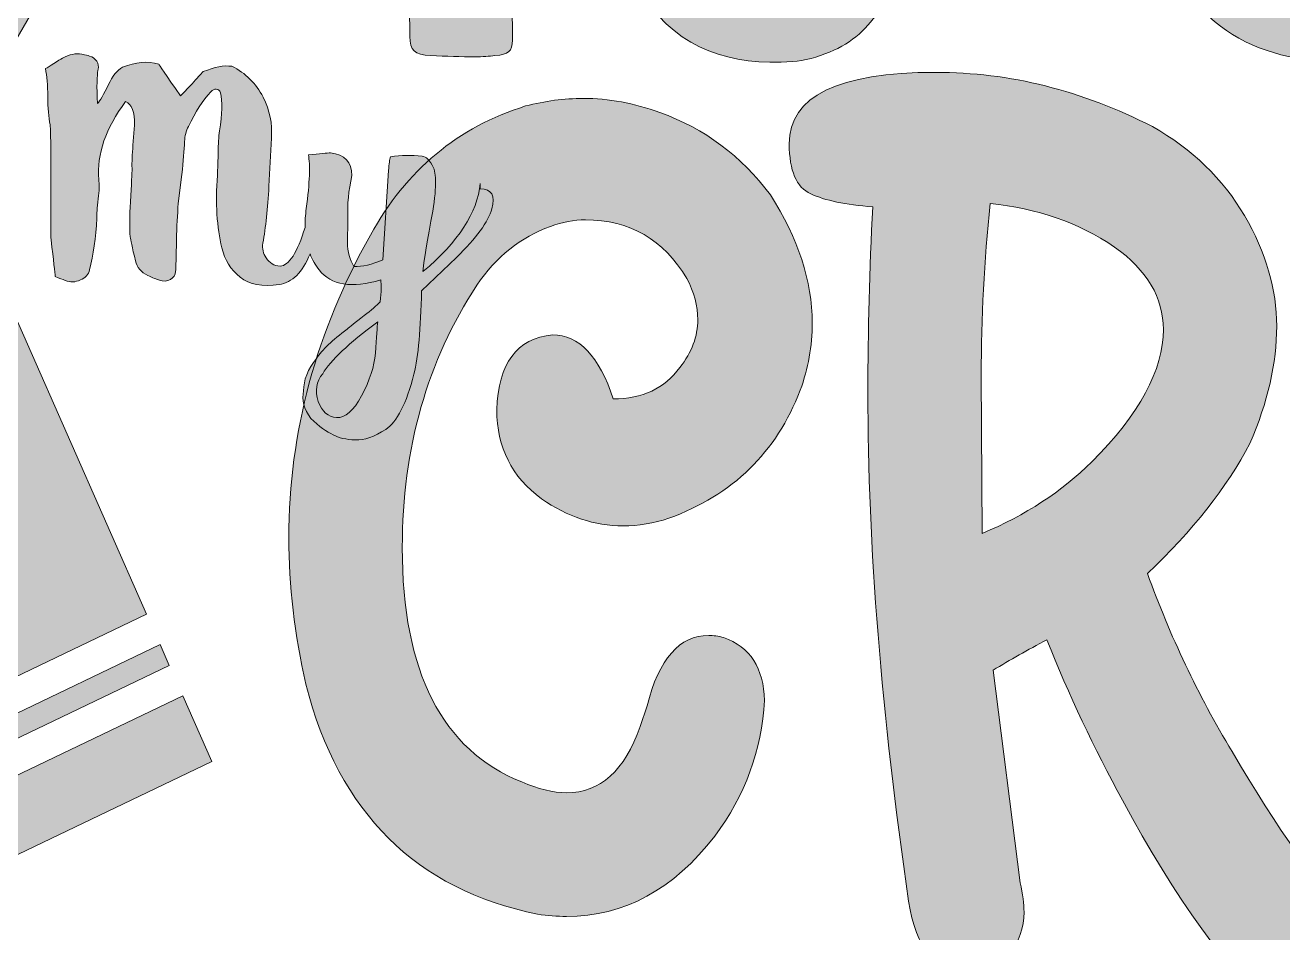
# Model space of a CAD drawing. Header units: inches. Extents: x 19 to 580, y -590 to -104.
# Drawn here: x 151.6 to 369.2, y -458.8 to -301.7 of the extents above; entities that cross this region are included whole.
import ezdxf

# ---------------------------------------------------------------- set-up
doc = ezdxf.new("R2010")
doc.units = ezdxf.units.IN
doc.header["$MEASUREMENT"] = 0
doc.layers.add('Layer 1', color=7, linetype='Continuous')

# ---------------------------------------------------------------- blocks, each defined once
blk = doc.blocks.new('block 2')
at = {"layer": 'Layer 1', "true_color": 0x00a550}
h = blk.add_hatch(color=114, dxfattribs=at)
h.dxf.hatch_style = 2
h.paths.add_polyline_path([(48.73, -275.97), (104.48, -249.25), (97.31, -233), (88.28, -237.33), (52.72, -192.57), (41.14, -198.12), (50.59, -255.39), (41.56, -259.72)])
h = blk.add_hatch(color=114, dxfattribs=at)
h.dxf.hatch_style = 2
h.paths.add_polyline_path([(52.65, -284.85), (108.4, -258.13), (106.81, -254.54), (51.06, -281.26)])
h = blk.add_hatch(color=114, dxfattribs=at)
h.dxf.hatch_style = 2
h.paths.add_polyline_path([(116.83, -430.35), (172.58, -403.63), (110.73, -263.42), (54.98, -290.15)])
h = blk.add_hatch(color=114, dxfattribs=at)
h.dxf.hatch_style = 2
h.paths.add_polyline_path([(120.74, -439.23), (176.49, -412.51), (174.91, -408.92), (119.16, -435.64)])
h = blk.add_hatch(color=114, dxfattribs=at)
h.dxf.hatch_style = 2
h.paths.add_polyline_path([(128.08, -455.86), (183.83, -429.14), (178.83, -417.8), (123.08, -444.52)])
at = {"layer": 'Layer 1', "lineweight": 0}
for points in [[(48.73, -275.97), (104.48, -249.25), (97.31, -233), (88.28, -237.33), (52.72, -192.57), (41.14, -198.12), (50.59, -255.39), (41.56, -259.72), (48.73, -275.97)], [(52.65, -284.85), (108.4, -258.13), (106.81, -254.54), (51.06, -281.26), (52.65, -284.85)], [(116.83, -430.35), (172.58, -403.63), (110.73, -263.42), (54.98, -290.15), (116.83, -430.35)], [(120.74, -439.23), (176.49, -412.51), (174.91, -408.92), (119.16, -435.64), (120.74, -439.23)], [(128.08, -455.86), (183.83, -429.14), (178.83, -417.8), (123.08, -444.52), (128.08, -455.86)]]:
    blk.add_lwpolyline(points, dxfattribs=at)
blk = doc.blocks.new('block 3')
at = {"layer": 'Layer 1', "true_color": 0xf05a28}
h = blk.add_hatch(color=20, dxfattribs=at)
h.dxf.hatch_style = 2
h.paths.add_polyline_path([(120.17, -236.48), (173.09, -264.32), (182.23, -248.54), (173.66, -244.03), (189.96, -187.99), (178.96, -182.2), (137.88, -225.21), (129.31, -220.7)])
h = blk.add_hatch(color=20, dxfattribs=at)
h.dxf.hatch_style = 2
h.paths.add_polyline_path([(115.17, -245.1), (168.1, -272.94), (170.12, -269.45), (117.19, -241.62)])
h = blk.add_hatch(color=20, dxfattribs=at)
h.dxf.hatch_style = 2
h.paths.add_polyline_path([(33.35, -386.35), (86.27, -414.18), (165.12, -278.07), (112.2, -250.24)])
h = blk.add_hatch(color=20, dxfattribs=at)
h.dxf.hatch_style = 2
h.paths.add_polyline_path([(28.35, -394.97), (81.28, -422.8), (83.3, -419.32), (30.37, -391.48)])
h = blk.add_hatch(color=20, dxfattribs=at)
h.dxf.hatch_style = 2
h.paths.add_polyline_path([(19, -411.11), (71.93, -438.95), (78.3, -427.94), (25.38, -400.1)])
at = {"layer": 'Layer 1', "lineweight": 0}
for points in [[(120.17, -236.48), (173.09, -264.32), (182.23, -248.54), (173.66, -244.03), (189.96, -187.99), (178.96, -182.2), (137.88, -225.21), (129.31, -220.7), (120.17, -236.48)], [(115.17, -245.1), (168.1, -272.94), (170.12, -269.45), (117.19, -241.62), (115.17, -245.1)], [(33.35, -386.35), (86.27, -414.18), (165.12, -278.07), (112.2, -250.24), (33.35, -386.35)], [(28.35, -394.97), (81.28, -422.8), (83.3, -419.32), (30.37, -391.48), (28.35, -394.97)], [(19, -411.11), (71.93, -438.95), (78.3, -427.94), (25.38, -400.1), (19, -411.11)]]:
    blk.add_lwpolyline(points, dxfattribs=at)
blk = doc.blocks.new('block 6')
at = {"layer": 'Layer 1', "true_color": 0x00a550}
h = blk.add_hatch(color=114, dxfattribs=at)
h.dxf.hatch_style = 2
edge = h.paths.add_edge_path()
edge.add_spline(control_points=[(379.01, -283.57), (377.47, -283.57), (375.92, -283.34), (374.5, -283.23), (373.19, -283.12), (372.36, -282.33), (372.24, -281.08), (371.88, -278.03), (371.52, -275.09), (371.29, -272.03), (371.17, -270.11), (371.76, -269.54), (373.78, -269.54), (378.3, -269.66), (382.82, -269.88), (387.21, -270), (391.02, -270.11), (394.7, -270.11), (398.39, -270.22), (399.34, -270.22), (400.29, -270.22), (401.12, -270.45), (403.62, -270.9), (404.09, -271.35), (404.09, -273.73), (404.33, -278.48), (403.97, -283.23), (402.55, -287.98), (401.6, -291.26), (400.76, -294.66), (398.86, -297.71), (396.6, -301.56), (393.28, -304.27), (389, -305.63), (383.29, -307.55), (377.47, -308.46), (371.52, -307.44), (364.27, -306.08), (358.21, -303.03), (353.69, -297.26), (349.3, -291.49), (346.44, -285.04), (344.78, -278.25), (342.88, -271.02), (341.93, -263.66), (343, -256.2), (343.71, -250.65), (344.9, -245.23), (347.39, -240.14), (349.18, -236.29), (351.2, -232.56), (353.69, -229.05), (357.02, -224.41), (361.42, -221.36), (367.12, -219.89), (371.76, -218.64), (376.52, -217.51), (381.51, -218.76), (388.17, -220.45), (393.63, -223.85), (396.96, -229.84), (399.34, -234.14), (400.65, -238.78), (401.48, -243.42), (402.19, -247.6), (402.79, -251.79), (403.5, -255.97), (403.74, -258.12), (403.5, -258.46), (401.24, -258.91), (398.51, -259.36), (395.77, -260.04), (393.04, -260.61), (392.09, -260.83), (391.14, -260.95), (390.07, -261.06), (388.17, -261.17), (387.69, -260.72), (387.45, -258.91), (387.09, -255.52), (386.74, -252.12), (386.26, -248.73), (385.67, -244.55), (384.36, -240.59), (382.22, -236.85), (380.91, -234.59), (379.25, -232.67), (376.52, -231.76), (374.5, -230.97), (372.47, -231.31), (370.69, -232.33), (369.38, -233.01), (368.2, -234.03), (367.12, -235.04), (365.7, -236.52), (364.39, -238.1), (362.96, -239.68), (361.3, -241.72), (360.11, -243.87), (359.28, -246.36), (356.78, -253.71), (355.71, -261.17), (356.67, -268.87), (357.38, -275.2), (359.76, -280.97), (363.92, -285.95), (366.89, -289.34), (370.81, -291.6), (375.45, -292.62), (380.2, -293.64), (383.53, -292.17), (386.38, -288.32), (387.33, -287.08), (387.45, -285.72), (387.09, -283.57), (384.36, -283.57), (381.63, -283.68), (379.01, -283.57)], knot_values=[0, 0, 0, 0, 1, 1, 1, 2, 2, 2, 3, 3, 3, 4, 4, 4, 5, 5, 5, 6, 6, 6, 7, 7, 7, 8, 8, 8, 9, 9, 9, 10, 10, 10, 11, 11, 11, 12, 12, 12, 13, 13, 13, 14, 14, 14, 15, 15, 15, 16, 16, 16, 17, 17, 17, 18, 18, 18, 19, 19, 19, 20, 20, 20, 21, 21, 21, 22, 22, 22, 23, 23, 23, 24, 24, 24, 25, 25, 25, 26, 26, 26, 27, 27, 27, 28, 28, 28, 29, 29, 29, 30, 30, 30, 31, 31, 31, 32, 32, 32, 33, 33, 33, 34, 34, 34, 35, 35, 35, 36, 36, 36, 37, 37, 37, 38, 38, 38, 39, 39, 39, 39], degree=3, periodic=1)
h = blk.add_hatch(color=114, dxfattribs=at)
h.dxf.hatch_style = 2
edge = h.paths.add_edge_path()
edge.add_spline(control_points=[(234.9, -257.94), (235.02, -265.93), (234.9, -274.12), (235.02, -282.11), (235.14, -288.54), (235.5, -294.87), (235.86, -301.4), (235.86, -301.4), (235.86, -304.31), (235.86, -304.31), (235.86, -306.28), (235.26, -306.8), (232.85, -307), (231.88, -307.11), (230.68, -307.21), (229.47, -307.21), (226.94, -307.21), (224.41, -307.11), (221.75, -307), (218.86, -306.8), (218.14, -306.17), (218.14, -303.68), (217.9, -294.66), (217.78, -285.53), (217.53, -276.51), (217.53, -276.51), (216.81, -258.56), (216.81, -258.56), (216.69, -256.38), (216.45, -254.1), (216.21, -251.92), (215.97, -248.6), (215.61, -245.29), (215.24, -241.76), (214.52, -241.76), (213.68, -241.65), (212.95, -241.76), (209.09, -241.86), (205.36, -242.07), (201.62, -242.28), (201.26, -242.28), (200.9, -242.38), (200.41, -242.38), (197.88, -242.38), (197.28, -241.97), (197.04, -239.79), (196.8, -236.36), (196.43, -232.84), (196.31, -229.31), (196.19, -227.03), (196.92, -226.3), (199.69, -226.2), (204.03, -225.89), (208.61, -225.68), (212.95, -225.68), (222.12, -225.47), (231.4, -225.47), (240.56, -225.47), (243.22, -225.47), (245.75, -225.58), (248.52, -225.68), (250.69, -225.78), (250.93, -226.2), (251.05, -228.07), (251.17, -229.93), (251.17, -231.9), (251.17, -233.67), (251.05, -235.74), (251.05, -237.82), (250.81, -239.79), (250.69, -241.55), (250.45, -241.65), (248.52, -241.76), (244.66, -241.86), (240.69, -241.86), (236.95, -241.97), (236.95, -241.97), (234.29, -241.97), (234.29, -241.97), (234.42, -247.57), (234.78, -252.75), (234.9, -257.94)], knot_values=[0, 0, 0, 0, 1, 1, 1, 2, 2, 2, 3, 3, 3, 4, 4, 4, 5, 5, 5, 6, 6, 6, 7, 7, 7, 8, 8, 8, 9, 9, 9, 10, 10, 10, 11, 11, 11, 12, 12, 12, 13, 13, 13, 14, 14, 14, 15, 15, 15, 16, 16, 16, 17, 17, 17, 18, 18, 18, 19, 19, 19, 20, 20, 20, 21, 21, 21, 22, 22, 22, 23, 23, 23, 24, 24, 24, 25, 25, 25, 26, 26, 26, 27, 27, 27, 27], degree=3, periodic=1)
h = blk.add_hatch(color=114, dxfattribs=at)
h.dxf.hatch_style = 2
edge = h.paths.add_edge_path()
edge.add_spline(control_points=[(307.12, -281.28), (306.76, -284.29), (305.68, -287.4), (304.35, -290.41), (303.02, -293.21), (301.34, -296.11), (299.53, -298.91), (297.48, -302.13), (294.71, -304.83), (290.73, -306.38), (288.68, -307.21), (286.39, -307.94), (284.34, -308.04), (273.6, -308.77), (264.92, -305.97), (258.77, -297.15), (255.52, -292.59), (254.43, -287.71), (253.59, -282.52), (252.14, -273.71), (252.02, -264.79), (252.87, -255.87), (253.23, -251.92), (253.83, -248.19), (254.79, -244.35), (256.72, -236.99), (261.31, -231.18), (268.78, -227.34), (273.6, -224.95), (278.79, -224.23), (284.09, -225.06), (295.19, -226.72), (301.82, -232.84), (305.2, -241.65), (306.28, -244.46), (306.76, -247.36), (307.25, -250.26), (308.21, -255.04), (307.97, -260.01), (307.97, -264.89), (307.97, -264.89), (307.97, -267.07), (307.97, -267.07), (307.97, -267.07), (308.09, -267.07), (308.09, -267.07), (307.85, -271.74), (307.85, -276.51), (307.12, -281.28)], knot_values=[0, 0, 0, 0, 1, 1, 1, 2, 2, 2, 3, 3, 3, 4, 4, 4, 5, 5, 5, 6, 6, 6, 7, 7, 7, 8, 8, 8, 9, 9, 9, 10, 10, 10, 11, 11, 11, 12, 12, 12, 13, 13, 13, 14, 14, 14, 15, 15, 15, 16, 16, 16, 16], degree=3, periodic=1)
edge = h.paths.add_edge_path()
edge.add_spline(control_points=[(294.58, -252.03), (293.86, -248.81), (292.53, -245.6), (290.61, -242.69), (289.76, -241.24), (288.56, -240.1), (286.75, -239.37), (284.09, -238.33), (281.2, -237.82), (278.07, -237.92), (274.93, -238.13), (272.4, -239.17), (270.71, -241.55), (269.99, -242.69), (269.26, -244.04), (268.66, -245.29), (266.73, -249.54), (266.13, -254), (266.01, -258.46), (265.89, -263.23), (266.13, -268), (266.37, -272.77), (266.73, -278.06), (268.42, -283.04), (270.71, -288.02), (272.16, -291.34), (274.81, -292.9), (278.79, -293.1), (279.75, -293.21), (280.72, -293.31), (281.8, -293.31), (283.85, -293.31), (285.66, -292.79), (287.23, -291.76), (290, -289.79), (292.29, -287.5), (293.26, -284.39), (294.1, -281.8), (294.83, -279), (295.31, -276.2), (295.79, -272.88), (295.79, -269.56), (296.03, -266.13), (296.03, -261.36), (295.67, -256.8), (294.58, -252.03)], knot_values=[0, 0, 0, 0, 1, 1, 1, 2, 2, 2, 3, 3, 3, 4, 4, 4, 5, 5, 5, 6, 6, 6, 7, 7, 7, 8, 8, 8, 9, 9, 9, 10, 10, 10, 11, 11, 11, 12, 12, 12, 13, 13, 13, 14, 14, 14, 15, 15, 15, 15], degree=3, periodic=1)
at = {"layer": 'Layer 1', "lineweight": 0}
for points, knots in [([(379.01, -283.57), (377.47, -283.57), (375.92, -283.34), (374.5, -283.23), (373.19, -283.12), (372.36, -282.33), (372.24, -281.08), (371.88, -278.03), (371.52, -275.09), (371.29, -272.03), (371.17, -270.11), (371.76, -269.54), (373.78, -269.54), (378.3, -269.66), (382.82, -269.88), (387.21, -270), (391.02, -270.11), (394.7, -270.11), (398.39, -270.22), (399.34, -270.22), (400.29, -270.22), (401.12, -270.45), (403.62, -270.9), (404.09, -271.35), (404.09, -273.73), (404.33, -278.48), (403.97, -283.23), (402.55, -287.98), (401.6, -291.26), (400.76, -294.66), (398.86, -297.71), (396.6, -301.56), (393.28, -304.27), (389, -305.63), (383.29, -307.55), (377.47, -308.46), (371.52, -307.44), (364.27, -306.08), (358.21, -303.03), (353.69, -297.26), (349.3, -291.49), (346.44, -285.04), (344.78, -278.25), (342.88, -271.02), (341.93, -263.66), (343, -256.2), (343.71, -250.65), (344.9, -245.23), (347.39, -240.14), (349.18, -236.29), (351.2, -232.56), (353.69, -229.05), (357.02, -224.41), (361.42, -221.36), (367.12, -219.89), (371.76, -218.64), (376.52, -217.51), (381.51, -218.76), (388.17, -220.45), (393.63, -223.85), (396.96, -229.84), (399.34, -234.14), (400.65, -238.78), (401.48, -243.42), (402.19, -247.6), (402.79, -251.79), (403.5, -255.97), (403.74, -258.12), (403.5, -258.46), (401.24, -258.91), (398.51, -259.36), (395.77, -260.04), (393.04, -260.61), (392.09, -260.83), (391.14, -260.95), (390.07, -261.06), (388.17, -261.17), (387.69, -260.72), (387.45, -258.91), (387.09, -255.52), (386.74, -252.12), (386.26, -248.73), (385.67, -244.55), (384.36, -240.59), (382.22, -236.85), (380.91, -234.59), (379.25, -232.67), (376.52, -231.76), (374.5, -230.97), (372.47, -231.31), (370.69, -232.33), (369.38, -233.01), (368.2, -234.03), (367.12, -235.04), (365.7, -236.52), (364.39, -238.1), (362.96, -239.68), (361.3, -241.72), (360.11, -243.87), (359.28, -246.36), (356.78, -253.71), (355.71, -261.17), (356.67, -268.87), (357.38, -275.2), (359.76, -280.97), (363.92, -285.95), (366.89, -289.34), (370.81, -291.6), (375.45, -292.62), (380.2, -293.64), (383.53, -292.17), (386.38, -288.32), (387.33, -287.08), (387.45, -285.72), (387.09, -283.57), (384.36, -283.57), (381.63, -283.68), (379.01, -283.57)], [0, 0, 0, 0, 1, 1, 1, 2, 2, 2, 3, 3, 3, 4, 4, 4, 5, 5, 5, 6, 6, 6, 7, 7, 7, 8, 8, 8, 9, 9, 9, 10, 10, 10, 11, 11, 11, 12, 12, 12, 13, 13, 13, 14, 14, 14, 15, 15, 15, 16, 16, 16, 17, 17, 17, 18, 18, 18, 19, 19, 19, 20, 20, 20, 21, 21, 21, 22, 22, 22, 23, 23, 23, 24, 24, 24, 25, 25, 25, 26, 26, 26, 27, 27, 27, 28, 28, 28, 29, 29, 29, 30, 30, 30, 31, 31, 31, 32, 32, 32, 33, 33, 33, 34, 34, 34, 35, 35, 35, 36, 36, 36, 37, 37, 37, 38, 38, 38, 39, 39, 39, 39]), ([(234.9, -257.94), (235.02, -265.93), (234.9, -274.12), (235.02, -282.11), (235.14, -288.54), (235.5, -294.87), (235.86, -301.4), (235.86, -301.4), (235.86, -304.31), (235.86, -304.31), (235.86, -306.28), (235.26, -306.8), (232.85, -307), (231.88, -307.11), (230.68, -307.21), (229.47, -307.21), (226.94, -307.21), (224.41, -307.11), (221.75, -307), (218.86, -306.8), (218.14, -306.17), (218.14, -303.68), (217.9, -294.66), (217.78, -285.53), (217.53, -276.51), (217.53, -276.51), (216.81, -258.56), (216.81, -258.56), (216.69, -256.38), (216.45, -254.1), (216.21, -251.92), (215.97, -248.6), (215.61, -245.29), (215.24, -241.76), (214.52, -241.76), (213.68, -241.65), (212.95, -241.76), (209.09, -241.86), (205.36, -242.07), (201.62, -242.28), (201.26, -242.28), (200.9, -242.38), (200.41, -242.38), (197.88, -242.38), (197.28, -241.97), (197.04, -239.79), (196.8, -236.36), (196.43, -232.84), (196.31, -229.31), (196.19, -227.03), (196.92, -226.3), (199.69, -226.2), (204.03, -225.89), (208.61, -225.68), (212.95, -225.68), (222.12, -225.47), (231.4, -225.47), (240.56, -225.47), (243.22, -225.47), (245.75, -225.58), (248.52, -225.68), (250.69, -225.78), (250.93, -226.2), (251.05, -228.07), (251.17, -229.93), (251.17, -231.9), (251.17, -233.67), (251.05, -235.74), (251.05, -237.82), (250.81, -239.79), (250.69, -241.55), (250.45, -241.65), (248.52, -241.76), (244.66, -241.86), (240.69, -241.86), (236.95, -241.97), (236.95, -241.97), (234.29, -241.97), (234.29, -241.97), (234.42, -247.57), (234.78, -252.75), (234.9, -257.94)], [0, 0, 0, 0, 1, 1, 1, 2, 2, 2, 3, 3, 3, 4, 4, 4, 5, 5, 5, 6, 6, 6, 7, 7, 7, 8, 8, 8, 9, 9, 9, 10, 10, 10, 11, 11, 11, 12, 12, 12, 13, 13, 13, 14, 14, 14, 15, 15, 15, 16, 16, 16, 17, 17, 17, 18, 18, 18, 19, 19, 19, 20, 20, 20, 21, 21, 21, 22, 22, 22, 23, 23, 23, 24, 24, 24, 25, 25, 25, 26, 26, 26, 27, 27, 27, 27]), ([(307.12, -281.28), (306.76, -284.29), (305.68, -287.4), (304.35, -290.41), (303.02, -293.21), (301.34, -296.11), (299.53, -298.91), (297.48, -302.13), (294.71, -304.83), (290.73, -306.38), (288.68, -307.21), (286.39, -307.94), (284.34, -308.04), (273.6, -308.77), (264.92, -305.97), (258.77, -297.15), (255.52, -292.59), (254.43, -287.71), (253.59, -282.52), (252.14, -273.71), (252.02, -264.79), (252.87, -255.87), (253.23, -251.92), (253.83, -248.19), (254.79, -244.35), (256.72, -236.99), (261.31, -231.18), (268.78, -227.34), (273.6, -224.95), (278.79, -224.23), (284.09, -225.06), (295.19, -226.72), (301.82, -232.84), (305.2, -241.65), (306.28, -244.46), (306.76, -247.36), (307.25, -250.26), (308.21, -255.04), (307.97, -260.01), (307.97, -264.89), (307.97, -264.89), (307.97, -267.07), (307.97, -267.07), (307.97, -267.07), (308.09, -267.07), (308.09, -267.07), (307.85, -271.74), (307.85, -276.51), (307.12, -281.28)], [0, 0, 0, 0, 1, 1, 1, 2, 2, 2, 3, 3, 3, 4, 4, 4, 5, 5, 5, 6, 6, 6, 7, 7, 7, 8, 8, 8, 9, 9, 9, 10, 10, 10, 11, 11, 11, 12, 12, 12, 13, 13, 13, 14, 14, 14, 15, 15, 15, 16, 16, 16, 16])]:
    blk.add_open_spline(points, degree=3, knots=knots, dxfattribs=at)
blk = doc.blocks.new('block 7')
at = {"layer": 'Layer 1', "true_color": 0xf05a28}
h = blk.add_hatch(color=20, dxfattribs=at)
h.dxf.hatch_style = 2
edge = h.paths.add_edge_path()
edge.add_spline(control_points=[(398.08, -486.73), (378.45, -486.73), (359.57, -469.78), (341.44, -435.86), (336.51, -426.85), (332.15, -417.59), (328.36, -408.08), (325.03, -409.83), (321.93, -411.59), (319.06, -413.34), (319.06, -413.34), (323.71, -450.13), (323.71, -450.13), (324.17, -452.13), (324.4, -453.82), (324.4, -455.2), (324.4, -457.95), (323.51, -460.39), (321.73, -462.52), (319.95, -464.65), (317.63, -465.71), (314.76, -465.71), (309.14, -465.71), (305.69, -461.58), (304.43, -453.32), (299.72, -421.16), (297.37, -391.81), (297.37, -365.28), (297.37, -354.65), (297.66, -343.95), (298.23, -333.18), (293.53, -332.81), (289.94, -332.06), (287.48, -330.93), (285.01, -329.8), (283.77, -326.93), (283.77, -322.29), (283.77, -314.03), (292.21, -309.9), (309.08, -309.9), (321.93, -309.9), (334.44, -313.03), (346.61, -319.29), (353.49, -323.17), (358.8, -328.3), (362.53, -334.68), (366.26, -341.07), (368.12, -347.45), (368.12, -353.83), (368.12, -360.21), (366.57, -366.97), (363.48, -374.1), (359.46, -381.74), (353.55, -389.25), (345.75, -396.63), (349.64, -407.39), (354.52, -417.65), (360.38, -427.42), (376.1, -454.2), (388.89, -467.59), (398.76, -467.59), (406.45, -467.59), (412.76, -464.58), (417.7, -458.58), (420.91, -455.08), (424.07, -453.32), (427.17, -453.32), (429.81, -453.45), (431.99, -454.51), (433.71, -456.51), (435.43, -458.52), (436.35, -460.83), (436.46, -463.46), (436.46, -467.21), (434.86, -470.53), (431.64, -473.41), (422.46, -482.29), (411.27, -486.73), (398.08, -486.73)], knot_values=[0, 0, 0, 0, 1, 1, 1, 2, 2, 2, 3, 3, 3, 4, 4, 4, 5, 5, 5, 6, 6, 6, 7, 7, 7, 8, 8, 8, 9, 9, 9, 10, 10, 10, 11, 11, 11, 12, 12, 12, 13, 13, 13, 14, 14, 14, 15, 15, 15, 16, 16, 16, 17, 17, 17, 18, 18, 18, 19, 19, 19, 20, 20, 20, 21, 21, 21, 22, 22, 22, 23, 23, 23, 24, 24, 24, 25, 25, 25, 26, 26, 26, 26], degree=3, periodic=1)
edge = h.paths.add_edge_path()
edge.add_spline(control_points=[(317.17, -389.68), (324.63, -386.56), (330.94, -382.43), (336.11, -377.29), (344.37, -369.04), (348.5, -361.4), (348.5, -354.39), (348.5, -348.89), (345.69, -344.13), (340.06, -340.13), (333.75, -335.87), (326.58, -333.37), (318.55, -332.62), (317.51, -342.51), (317, -352.39), (317, -362.28), (317, -362.28), (317.17, -389.68), (317.17, -389.68)], knot_values=[0, 0, 0, 0, 1, 1, 1, 2, 2, 2, 3, 3, 3, 4, 4, 4, 5, 5, 5, 6, 6, 6, 6], degree=3, periodic=1)
edge = h.paths.add_edge_path()
edge.add_spline(control_points=[(448.69, -444.87), (444.21, -444.87), (440.82, -441.18), (438.53, -433.8), (438.53, -433.8), (429.4, -435.86), (429.4, -435.86), (413.68, -439.87), (403.76, -441.87), (399.62, -441.87), (396.07, -441.87), (392.51, -441.31), (388.95, -440.18), (379.2, -436.8), (374.32, -429.61), (374.32, -418.59), (374.43, -410.59), (376.73, -403.26), (381.21, -396.63), (388.78, -385.37), (400.31, -379.74), (415.81, -379.74), (424.76, -379.74), (433.02, -381.3), (440.59, -384.43), (440.59, -384.43), (440.59, -383.11), (440.59, -383.11), (440.59, -369.1), (438.87, -358.96), (435.43, -352.7), (432.56, -347.45), (427.74, -344.82), (420.97, -344.82), (411.68, -344.82), (403.12, -347.82), (395.32, -353.83), (392.22, -356.08), (389.53, -357.21), (387.23, -357.21), (384.82, -357.21), (382.64, -356.08), (380.69, -353.83), (379.08, -351.58), (378.28, -349.26), (378.28, -346.88), (378.28, -341.88), (381.72, -337.19), (388.61, -332.81), (398.59, -326.8), (409.15, -323.8), (420.28, -323.8), (446.56, -323.8), (459.81, -342.94), (460.05, -381.24), (460.05, -381.24), (460.39, -395.88), (460.39, -395.88), (459.93, -415.65), (459.41, -428.61), (458.84, -434.74), (457.81, -441.25), (454.42, -444.62), (448.69, -444.87)], knot_values=[0, 0, 0, 0, 1, 1, 1, 2, 2, 2, 3, 3, 3, 4, 4, 4, 5, 5, 5, 6, 6, 6, 7, 7, 7, 8, 8, 8, 9, 9, 9, 10, 10, 10, 11, 11, 11, 12, 12, 12, 13, 13, 13, 14, 14, 14, 15, 15, 15, 16, 16, 16, 17, 17, 17, 18, 18, 18, 19, 19, 19, 20, 20, 20, 21, 21, 21, 21], degree=3, periodic=1)
edge = h.paths.add_edge_path()
edge.add_spline(control_points=[(400.49, -419.72), (404.27, -419.72), (409.03, -419.16), (414.77, -418.03), (424.18, -416.15), (432.5, -413.28), (439.73, -409.39), (431.36, -403.51), (422.86, -400.57), (414.26, -400.57), (408.29, -400.57), (403.44, -401.98), (399.71, -404.8), (395.98, -407.61), (394.12, -410.96), (394.12, -414.84), (394.12, -418.09), (396.24, -419.72), (400.49, -419.72)], knot_values=[0, 0, 0, 0, 1, 1, 1, 2, 2, 2, 3, 3, 3, 4, 4, 4, 5, 5, 5, 6, 6, 6, 6], degree=3, periodic=1)
h = blk.add_hatch(color=20, dxfattribs=at)
h.dxf.hatch_style = 2
edge = h.paths.add_edge_path()
edge.add_spline(control_points=[(245.22, -455.95), (243.61, -455.95), (241.95, -455.83), (240.23, -455.57), (219.22, -451.32), (205.85, -438.05), (200.12, -415.78), (198.16, -407.14), (197.19, -398.7), (197.19, -390.44), (197.19, -372.17), (201.9, -354.71), (211.31, -338.06), (217.5, -326.8), (226.45, -319.35), (238.16, -315.72), (241.49, -314.85), (244.81, -314.41), (248.14, -314.41), (252.5, -314.41), (256.92, -315.23), (261.4, -316.85), (269.09, -319.6), (275.46, -324.36), (280.51, -331.12), (285.33, -338.63), (287.74, -346.01), (287.74, -353.27), (287.74, -357.27), (287.05, -361.15), (285.67, -364.91), (281.54, -375.67), (273.97, -383.05), (262.95, -387.06), (260.31, -387.93), (257.67, -388.37), (255.03, -388.37), (250.09, -388.37), (245.39, -386.81), (240.91, -383.68), (235.75, -379.92), (233.17, -374.79), (233.17, -368.28), (233.4, -360.28), (236.61, -355.96), (242.81, -355.33), (247.4, -355.33), (250.9, -359.02), (253.31, -366.41), (258.36, -366.41), (262.2, -364.59), (264.84, -360.96), (266.91, -358.34), (267.94, -355.58), (267.94, -352.7), (267.94, -350.33), (267.31, -347.95), (266.05, -345.57), (262.03, -338.81), (256.18, -335.43), (248.49, -335.43), (246.54, -335.43), (244.53, -335.81), (242.46, -336.56), (237.3, -338.44), (233.05, -341.82), (229.73, -346.7), (221.12, -359.84), (216.81, -374.98), (216.81, -392.12), (216.81, -413.65), (223.7, -427.17), (237.47, -432.67), (240.34, -433.92), (242.92, -434.55), (245.22, -434.55), (251.07, -434.55), (255.31, -430.73), (257.96, -423.1), (257.96, -423.1), (259.16, -419.53), (259.16, -419.53), (261.23, -411.4), (264.78, -407.33), (269.83, -407.33), (270.64, -407.33), (271.5, -407.46), (272.42, -407.71), (277, -409.33), (279.36, -412.96), (279.47, -418.59), (279.01, -427.23), (276.14, -435.05), (270.87, -442.06), (263.75, -451.32), (255.2, -455.95), (245.22, -455.95)], knot_values=[0, 0, 0, 0, 1, 1, 1, 2, 2, 2, 3, 3, 3, 4, 4, 4, 5, 5, 5, 6, 6, 6, 7, 7, 7, 8, 8, 8, 9, 9, 9, 10, 10, 10, 11, 11, 11, 12, 12, 12, 13, 13, 13, 14, 14, 14, 15, 15, 15, 16, 16, 16, 17, 17, 17, 18, 18, 18, 19, 19, 19, 20, 20, 20, 21, 21, 21, 22, 22, 22, 23, 23, 23, 24, 24, 24, 25, 25, 25, 26, 26, 26, 27, 27, 27, 28, 28, 28, 29, 29, 29, 30, 30, 30, 31, 31, 31, 32, 32, 32, 32], degree=3, periodic=1)
at = {"layer": 'Layer 1', "lineweight": 0}
for points, knots in [([(398.08, -486.73), (378.45, -486.73), (359.57, -469.78), (341.44, -435.86), (336.51, -426.85), (332.15, -417.59), (328.36, -408.08), (325.03, -409.83), (321.93, -411.59), (319.06, -413.34), (319.06, -413.34), (323.71, -450.13), (323.71, -450.13), (324.17, -452.13), (324.4, -453.82), (324.4, -455.2), (324.4, -457.95), (323.51, -460.39), (321.73, -462.52), (319.95, -464.65), (317.63, -465.71), (314.76, -465.71), (309.14, -465.71), (305.69, -461.58), (304.43, -453.32), (299.72, -421.16), (297.37, -391.81), (297.37, -365.28), (297.37, -354.65), (297.66, -343.95), (298.23, -333.18), (293.53, -332.81), (289.94, -332.06), (287.48, -330.93), (285.01, -329.8), (283.77, -326.93), (283.77, -322.29), (283.77, -314.03), (292.21, -309.9), (309.08, -309.9), (321.93, -309.9), (334.44, -313.03), (346.61, -319.29), (353.49, -323.17), (358.8, -328.3), (362.53, -334.68), (366.26, -341.07), (368.12, -347.45), (368.12, -353.83), (368.12, -360.21), (366.57, -366.97), (363.48, -374.1), (359.46, -381.74), (353.55, -389.25), (345.75, -396.63), (349.64, -407.39), (354.52, -417.65), (360.38, -427.42), (376.1, -454.2), (388.89, -467.59), (398.76, -467.59), (406.45, -467.59), (412.76, -464.58), (417.7, -458.58), (420.91, -455.08), (424.07, -453.32), (427.17, -453.32), (429.81, -453.45), (431.99, -454.51), (433.71, -456.51), (435.43, -458.52), (436.35, -460.83), (436.46, -463.46), (436.46, -467.21), (434.86, -470.53), (431.64, -473.41), (422.46, -482.29), (411.27, -486.73), (398.08, -486.73)], [0, 0, 0, 0, 1, 1, 1, 2, 2, 2, 3, 3, 3, 4, 4, 4, 5, 5, 5, 6, 6, 6, 7, 7, 7, 8, 8, 8, 9, 9, 9, 10, 10, 10, 11, 11, 11, 12, 12, 12, 13, 13, 13, 14, 14, 14, 15, 15, 15, 16, 16, 16, 17, 17, 17, 18, 18, 18, 19, 19, 19, 20, 20, 20, 21, 21, 21, 22, 22, 22, 23, 23, 23, 24, 24, 24, 25, 25, 25, 26, 26, 26, 26]), ([(245.22, -455.95), (243.61, -455.95), (241.95, -455.83), (240.23, -455.57), (219.22, -451.32), (205.85, -438.05), (200.12, -415.78), (198.16, -407.14), (197.19, -398.7), (197.19, -390.44), (197.19, -372.17), (201.9, -354.71), (211.31, -338.06), (217.5, -326.8), (226.45, -319.35), (238.16, -315.72), (241.49, -314.85), (244.81, -314.41), (248.14, -314.41), (252.5, -314.41), (256.92, -315.23), (261.4, -316.85), (269.09, -319.6), (275.46, -324.36), (280.51, -331.12), (285.33, -338.63), (287.74, -346.01), (287.74, -353.27), (287.74, -357.27), (287.05, -361.15), (285.67, -364.91), (281.54, -375.67), (273.97, -383.05), (262.95, -387.06), (260.31, -387.93), (257.67, -388.37), (255.03, -388.37), (250.09, -388.37), (245.39, -386.81), (240.91, -383.68), (235.75, -379.92), (233.17, -374.79), (233.17, -368.28), (233.4, -360.28), (236.61, -355.96), (242.81, -355.33), (247.4, -355.33), (250.9, -359.02), (253.31, -366.41), (258.36, -366.41), (262.2, -364.59), (264.84, -360.96), (266.91, -358.34), (267.94, -355.58), (267.94, -352.7), (267.94, -350.33), (267.31, -347.95), (266.05, -345.57), (262.03, -338.81), (256.18, -335.43), (248.49, -335.43), (246.54, -335.43), (244.53, -335.81), (242.46, -336.56), (237.3, -338.44), (233.05, -341.82), (229.73, -346.7), (221.12, -359.84), (216.81, -374.98), (216.81, -392.12), (216.81, -413.65), (223.7, -427.17), (237.47, -432.67), (240.34, -433.92), (242.92, -434.55), (245.22, -434.55), (251.07, -434.55), (255.31, -430.73), (257.96, -423.1), (257.96, -423.1), (259.16, -419.53), (259.16, -419.53), (261.23, -411.4), (264.78, -407.33), (269.83, -407.33), (270.64, -407.33), (271.5, -407.46), (272.42, -407.71), (277, -409.33), (279.36, -412.96), (279.47, -418.59), (279.01, -427.23), (276.14, -435.05), (270.87, -442.06), (263.75, -451.32), (255.2, -455.95), (245.22, -455.95)], [0, 0, 0, 0, 1, 1, 1, 2, 2, 2, 3, 3, 3, 4, 4, 4, 5, 5, 5, 6, 6, 6, 7, 7, 7, 8, 8, 8, 9, 9, 9, 10, 10, 10, 11, 11, 11, 12, 12, 12, 13, 13, 13, 14, 14, 14, 15, 15, 15, 16, 16, 16, 17, 17, 17, 18, 18, 18, 19, 19, 19, 20, 20, 20, 21, 21, 21, 22, 22, 22, 23, 23, 23, 24, 24, 24, 25, 25, 25, 26, 26, 26, 27, 27, 27, 28, 28, 28, 29, 29, 29, 30, 30, 30, 31, 31, 31, 32, 32, 32, 32]), ([(317.17, -389.68), (324.63, -386.56), (330.94, -382.43), (336.11, -377.29), (344.37, -369.04), (348.5, -361.4), (348.5, -354.39), (348.5, -348.89), (345.69, -344.13), (340.06, -340.13), (333.75, -335.87), (326.58, -333.37), (318.55, -332.62), (317.51, -342.51), (317, -352.39), (317, -362.28), (317, -362.28), (317.17, -389.68), (317.17, -389.68)], [0, 0, 0, 0, 1, 1, 1, 2, 2, 2, 3, 3, 3, 4, 4, 4, 5, 5, 5, 6, 6, 6, 6])]:
    blk.add_open_spline(points, degree=3, knots=knots, dxfattribs=at)

msp = doc.modelspace()

# ---------------------------------------------------------------- hatches: boundary and pattern name
at = {"layer": 'Layer 1', "true_color": 0x2e3092}
h = msp.add_hatch(color=177, dxfattribs=at)
h.dxf.hatch_style = 2
edge = h.paths.add_edge_path()
edge.add_spline(control_points=[(230.3, -330.06), (230.27, -330.06), (230.27, -329.76), (230.27, -329.13), (229.83, -334.16), (226.55, -339.23), (220.38, -344.38), (220.41, -343.42), (220.87, -340.5), (221.77, -335.65), (222.69, -330.79), (222.83, -327.7), (222.2, -326.41), (221.58, -325.13), (220.93, -324.45), (220.25, -324.38), (218.45, -324.22), (216.63, -324.26), (214.76, -324.5), (214.62, -324.94), (214.52, -325.74), (214.43, -326.88), (214.43, -326.88), (213.43, -342.34), (213.43, -342.34), (211.56, -343.16), (209.9, -343.54), (208.43, -343.47), (207.75, -342.37), (207.37, -340.99), (207.32, -339.28), (207.32, -338.79), (207.35, -338.06), (207.37, -337.1), (207.4, -336.12), (207.43, -335.4), (207.4, -334.93), (207.29, -332.8), (207.51, -330.39), (208.08, -327.75), (208.05, -325.41), (206.83, -324.1), (204.39, -323.84), (203.84, -323.84), (202.57, -323.96), (200.56, -324.19), (200.91, -325.85), (200.8, -328.94), (200.2, -333.46), (200.04, -334.61), (199.98, -335.7), (200, -336.73), (198.66, -341.09), (197.2, -343.34), (195.66, -343.44), (194.6, -343.35), (193.82, -342.88), (193.25, -342.02), (192.73, -341.25), (192.54, -340.4), (192.68, -339.47), (193.19, -336.73), (193.55, -333.46), (193.74, -329.62), (193.74, -329.62), (194.17, -321.29), (194.17, -321.29), (194.36, -318.79), (193.87, -316.43), (192.73, -314.2), (191.51, -311.79), (189.69, -310.02), (187.33, -308.85), (185.94, -308.66), (184.28, -308.96), (182.38, -309.78), (181.92, -310.2), (181.27, -310.91), (180.43, -311.86), (179.58, -312.82), (178.93, -313.5), (178.44, -313.95), (175.89, -310.34), (174.64, -308.52), (174.7, -308.47), (172.74, -307.91), (170.65, -308.1), (168.42, -309.03), (167.47, -309.57), (166.66, -310.56), (165.98, -311.98), (165.14, -313.74), (164.51, -314.84), (164.05, -315.3), (163.94, -312.29), (163.97, -310.39), (164.16, -309.57), (164.16, -309.57), (164.21, -309.36), (164.21, -309.36), (164.29, -308.87), (164.21, -308.4), (163.94, -307.96), (163.64, -307.51), (163.23, -307.23), (162.69, -307.07), (162.45, -307), (162.01, -306.88), (161.39, -306.77), (160.33, -306.56), (159.21, -306.79), (158.02, -307.44), (157.72, -307.61), (157.2, -307.94), (156.53, -308.38), (155.9, -308.78), (155.41, -309.08), (155.06, -309.25), (155.33, -310.51), (155.47, -312.12), (155.47, -314.11), (155.47, -316.05), (155.6, -317.69), (155.9, -318.98), (156.01, -321.41), (156.04, -324.61), (156.01, -328.59), (155.98, -333.36), (155.98, -336.8), (156.04, -338.88), (156.47, -342.48), (156.72, -344.59), (156.74, -345.22), (157.48, -345.53), (158.05, -345.74), (158.48, -345.9), (159.38, -346.25), (160.25, -346.23), (161.12, -345.83), (161.98, -345.46), (162.53, -344.87), (162.72, -344.05), (163.34, -341.5), (163.78, -338.53), (163.97, -335.14), (163.94, -334.51), (164.02, -333.39), (164.21, -331.79), (164.4, -330.37), (164.43, -329.25), (164.29, -328.43), (163.94, -324.05), (165.49, -319.56), (168.94, -314.95), (170, -315.4), (170.51, -316.75), (170.46, -319.02), (170.46, -319.02), (170.21, -322.51), (170.21, -322.51), (170.08, -324.12), (170.02, -325.46), (170.05, -326.51), (170.05, -327.3), (169.97, -329.25), (169.78, -332.33), (169.64, -334.79), (169.62, -336.8), (169.73, -338.37), (169.78, -338.77), (170.08, -340.17), (170.65, -342.53), (170.89, -343.65), (171.63, -344.5), (172.79, -345.06), (173.64, -345.43), (174.29, -345.71), (174.8, -345.88), (175.46, -346.11), (176.08, -346.06), (176.68, -345.74), (177.25, -345.41), (177.58, -344.94), (177.6, -344.36), (177.63, -343.68), (177.68, -341.85), (177.74, -338.88), (177.79, -336.64), (177.9, -334.53), (178.06, -332.57), (178.06, -332.57), (178.69, -327.56), (178.69, -327.56), (178.93, -325.25), (179.07, -323.35), (179.15, -321.88), (179.18, -320.92), (179.4, -320.05), (179.8, -319.26), (181, -316.71), (182.3, -314.72), (183.71, -313.27), (183.96, -312.94), (184.26, -312.8), (184.61, -312.82), (184.99, -312.85), (185.23, -313.03), (185.37, -313.43), (185.72, -314.91), (185.67, -317.1), (185.18, -320.03), (185.04, -321.01), (184.96, -322.3), (184.94, -323.89), (184.91, -325.92), (184.85, -327.21), (184.83, -327.75), (184.47, -332.54), (184.72, -336.71), (185.59, -340.24), (186.1, -342.34), (187.14, -344.05), (188.74, -345.34), (190.34, -346.62), (192.6, -347.07), (195.5, -346.62), (197.77, -346.28), (199.56, -344.5), (200.86, -341.32), (201.26, -342.33), (201.77, -343.26), (202.43, -344.1), (204.52, -346.74), (208.08, -347.3), (213.08, -345.81), (213.21, -346.58), (213.19, -347.84), (212.97, -349.6), (212.37, -350.23), (211.45, -351.05), (210.22, -352), (208.62, -353.22), (207.64, -353.99), (207.29, -354.32), (204.71, -356.22), (202.95, -357.92), (201.97, -359.4), (200.47, -361.29), (199.71, -363.16), (199.74, -365.01), (199.39, -366.58), (199.79, -368.17), (200.99, -369.78), (202.4, -371.19), (203.71, -372.12), (204.87, -372.61), (205.8, -373.15), (207.07, -373.46), (208.7, -373.5), (210.25, -373.57), (211.99, -372.96), (213.95, -371.68), (215.9, -370.39), (217.53, -367.21), (218.83, -362.11), (219.57, -359.07), (220, -354.27), (220.14, -347.72), (220.14, -347.72), (226.17, -341.92), (226.17, -341.92), (229.64, -338.58), (231.68, -335.77), (232.31, -333.5), (232.93, -331.23), (232.28, -330.09), (230.3, -330.06)], knot_values=[0, 0, 0, 0, 1, 1, 1, 2, 2, 2, 3, 3, 3, 4, 4, 4, 5, 5, 5, 6, 6, 6, 7, 7, 7, 8, 8, 8, 9, 9, 9, 10, 10, 10, 11, 11, 11, 12, 12, 12, 13, 13, 13, 14, 14, 14, 15, 15, 15, 16, 16, 16, 17, 17, 17, 18, 18, 18, 19, 19, 19, 20, 20, 20, 21, 21, 21, 22, 22, 22, 23, 23, 23, 24, 24, 24, 25, 25, 25, 26, 26, 26, 27, 27, 27, 28, 28, 28, 29, 29, 29, 30, 30, 30, 31, 31, 31, 32, 32, 32, 33, 33, 33, 34, 34, 34, 35, 35, 35, 36, 36, 36, 37, 37, 37, 38, 38, 38, 39, 39, 39, 40, 40, 40, 41, 41, 41, 42, 42, 42, 43, 43, 43, 44, 44, 44, 45, 45, 45, 46, 46, 46, 47, 47, 47, 48, 48, 48, 49, 49, 49, 50, 50, 50, 51, 51, 51, 52, 52, 52, 53, 53, 53, 54, 54, 54, 55, 55, 55, 56, 56, 56, 57, 57, 57, 58, 58, 58, 59, 59, 59, 60, 60, 60, 61, 61, 61, 62, 62, 62, 63, 63, 63, 64, 64, 64, 65, 65, 65, 66, 66, 66, 67, 67, 67, 68, 68, 68, 69, 69, 69, 70, 70, 70, 71, 71, 71, 72, 72, 72, 73, 73, 73, 74, 74, 74, 75, 75, 75, 76, 76, 76, 77, 77, 77, 78, 78, 78, 79, 79, 79, 80, 80, 80, 81, 81, 81, 82, 82, 82, 83, 83, 83, 84, 84, 84, 85, 85, 85, 86, 86, 86, 87, 87, 87, 88, 88, 88, 89, 89, 89, 90, 90, 90, 91, 91, 91, 92, 92, 92, 92], degree=3, periodic=1)
edge = h.paths.add_edge_path()
edge.add_spline(control_points=[(212.15, -358.51), (211.99, -360.75), (211.2, -363.21), (209.76, -365.85), (208.35, -368.5), (206.91, -369.76), (205.44, -369.62), (203.98, -369.5), (202.92, -368.59), (202.27, -366.88), (201.7, -364.99), (201.94, -363.37), (203.05, -362.04), (204.36, -359.79), (207.54, -356.8), (212.56, -353.08), (212.48, -353.9), (212.34, -355.72), (212.15, -358.51)], knot_values=[0, 0, 0, 0, 1, 1, 1, 2, 2, 2, 3, 3, 3, 4, 4, 4, 5, 5, 5, 6, 6, 6, 6], degree=3, periodic=1)

# ---------------------------------------------------------------- linework, layer by layer
at = {"layer": 'Layer 1', "lineweight": 0}
for points, knots in [([(230.3, -330.06), (230.27, -330.06), (230.27, -329.76), (230.27, -329.13), (229.83, -334.16), (226.55, -339.23), (220.38, -344.38), (220.41, -343.42), (220.87, -340.5), (221.77, -335.65), (222.69, -330.79), (222.83, -327.7), (222.2, -326.41), (221.58, -325.13), (220.93, -324.45), (220.25, -324.38), (218.45, -324.22), (216.63, -324.26), (214.76, -324.5), (214.62, -324.94), (214.52, -325.74), (214.43, -326.88), (214.43, -326.88), (213.43, -342.34), (213.43, -342.34), (211.56, -343.16), (209.9, -343.54), (208.43, -343.47), (207.75, -342.37), (207.37, -340.99), (207.32, -339.28), (207.32, -338.79), (207.35, -338.06), (207.37, -337.1), (207.4, -336.12), (207.43, -335.4), (207.4, -334.93), (207.29, -332.8), (207.51, -330.39), (208.08, -327.75), (208.05, -325.41), (206.83, -324.1), (204.39, -323.84), (203.84, -323.84), (202.57, -323.96), (200.56, -324.19), (200.91, -325.85), (200.8, -328.94), (200.2, -333.46), (200.04, -334.61), (199.98, -335.7), (200, -336.73), (198.66, -341.09), (197.2, -343.34), (195.66, -343.44), (194.6, -343.35), (193.82, -342.88), (193.25, -342.02), (192.73, -341.25), (192.54, -340.4), (192.68, -339.47), (193.19, -336.73), (193.55, -333.46), (193.74, -329.62), (193.74, -329.62), (194.17, -321.29), (194.17, -321.29), (194.36, -318.79), (193.87, -316.43), (192.73, -314.2), (191.51, -311.79), (189.69, -310.02), (187.33, -308.85), (185.94, -308.66), (184.28, -308.96), (182.38, -309.78), (181.92, -310.2), (181.27, -310.91), (180.43, -311.86), (179.58, -312.82), (178.93, -313.5), (178.44, -313.95), (175.89, -310.34), (174.64, -308.52), (174.7, -308.47), (172.74, -307.91), (170.65, -308.1), (168.42, -309.03), (167.47, -309.57), (166.66, -310.56), (165.98, -311.98), (165.14, -313.74), (164.51, -314.84), (164.05, -315.3), (163.94, -312.29), (163.97, -310.39), (164.16, -309.57), (164.16, -309.57), (164.21, -309.36), (164.21, -309.36), (164.29, -308.87), (164.21, -308.4), (163.94, -307.96), (163.64, -307.51), (163.23, -307.23), (162.69, -307.07), (162.45, -307), (162.01, -306.88), (161.39, -306.77), (160.33, -306.56), (159.21, -306.79), (158.02, -307.44), (157.72, -307.61), (157.2, -307.94), (156.53, -308.38), (155.9, -308.78), (155.41, -309.08), (155.06, -309.25), (155.33, -310.51), (155.47, -312.12), (155.47, -314.11), (155.47, -316.05), (155.6, -317.69), (155.9, -318.98), (156.01, -321.41), (156.04, -324.61), (156.01, -328.59), (155.98, -333.36), (155.98, -336.8), (156.04, -338.88), (156.47, -342.48), (156.72, -344.59), (156.74, -345.22), (157.48, -345.53), (158.05, -345.74), (158.48, -345.9), (159.38, -346.25), (160.25, -346.23), (161.12, -345.83), (161.98, -345.46), (162.53, -344.87), (162.72, -344.05), (163.34, -341.5), (163.78, -338.53), (163.97, -335.14), (163.94, -334.51), (164.02, -333.39), (164.21, -331.79), (164.4, -330.37), (164.43, -329.25), (164.29, -328.43), (163.94, -324.05), (165.49, -319.56), (168.94, -314.95), (170, -315.4), (170.51, -316.75), (170.46, -319.02), (170.46, -319.02), (170.21, -322.51), (170.21, -322.51), (170.08, -324.12), (170.02, -325.46), (170.05, -326.51), (170.05, -327.3), (169.97, -329.25), (169.78, -332.33), (169.64, -334.79), (169.62, -336.8), (169.73, -338.37), (169.78, -338.77), (170.08, -340.17), (170.65, -342.53), (170.89, -343.65), (171.63, -344.5), (172.79, -345.06), (173.64, -345.43), (174.29, -345.71), (174.8, -345.88), (175.46, -346.11), (176.08, -346.06), (176.68, -345.74), (177.25, -345.41), (177.58, -344.94), (177.6, -344.36), (177.63, -343.68), (177.68, -341.85), (177.74, -338.88), (177.79, -336.64), (177.9, -334.53), (178.06, -332.57), (178.06, -332.57), (178.69, -327.56), (178.69, -327.56), (178.93, -325.25), (179.07, -323.35), (179.15, -321.88), (179.18, -320.92), (179.4, -320.05), (179.8, -319.26), (181, -316.71), (182.3, -314.72), (183.71, -313.27), (183.96, -312.94), (184.26, -312.8), (184.61, -312.82), (184.99, -312.85), (185.23, -313.03), (185.37, -313.43), (185.72, -314.91), (185.67, -317.1), (185.18, -320.03), (185.04, -321.01), (184.96, -322.3), (184.94, -323.89), (184.91, -325.92), (184.85, -327.21), (184.83, -327.75), (184.47, -332.54), (184.72, -336.71), (185.59, -340.24), (186.1, -342.34), (187.14, -344.05), (188.74, -345.34), (190.34, -346.62), (192.6, -347.07), (195.5, -346.62), (197.77, -346.28), (199.56, -344.5), (200.86, -341.32), (201.26, -342.33), (201.77, -343.26), (202.43, -344.1), (204.52, -346.74), (208.08, -347.3), (213.08, -345.81), (213.21, -346.58), (213.19, -347.84), (212.97, -349.6), (212.37, -350.23), (211.45, -351.05), (210.22, -352), (208.62, -353.22), (207.64, -353.99), (207.29, -354.32), (204.71, -356.22), (202.95, -357.92), (201.97, -359.4), (200.47, -361.29), (199.71, -363.16), (199.74, -365.01), (199.39, -366.58), (199.79, -368.17), (200.99, -369.78), (202.4, -371.19), (203.71, -372.12), (204.87, -372.61), (205.8, -373.15), (207.07, -373.46), (208.7, -373.5), (210.25, -373.57), (211.99, -372.96), (213.95, -371.68), (215.9, -370.39), (217.53, -367.21), (218.83, -362.11), (219.57, -359.07), (220, -354.27), (220.14, -347.72), (220.14, -347.72), (226.17, -341.92), (226.17, -341.92), (229.64, -338.58), (231.68, -335.77), (232.31, -333.5), (232.93, -331.23), (232.28, -330.09), (230.3, -330.06)], [0, 0, 0, 0, 1, 1, 1, 2, 2, 2, 3, 3, 3, 4, 4, 4, 5, 5, 5, 6, 6, 6, 7, 7, 7, 8, 8, 8, 9, 9, 9, 10, 10, 10, 11, 11, 11, 12, 12, 12, 13, 13, 13, 14, 14, 14, 15, 15, 15, 16, 16, 16, 17, 17, 17, 18, 18, 18, 19, 19, 19, 20, 20, 20, 21, 21, 21, 22, 22, 22, 23, 23, 23, 24, 24, 24, 25, 25, 25, 26, 26, 26, 27, 27, 27, 28, 28, 28, 29, 29, 29, 30, 30, 30, 31, 31, 31, 32, 32, 32, 33, 33, 33, 34, 34, 34, 35, 35, 35, 36, 36, 36, 37, 37, 37, 38, 38, 38, 39, 39, 39, 40, 40, 40, 41, 41, 41, 42, 42, 42, 43, 43, 43, 44, 44, 44, 45, 45, 45, 46, 46, 46, 47, 47, 47, 48, 48, 48, 49, 49, 49, 50, 50, 50, 51, 51, 51, 52, 52, 52, 53, 53, 53, 54, 54, 54, 55, 55, 55, 56, 56, 56, 57, 57, 57, 58, 58, 58, 59, 59, 59, 60, 60, 60, 61, 61, 61, 62, 62, 62, 63, 63, 63, 64, 64, 64, 65, 65, 65, 66, 66, 66, 67, 67, 67, 68, 68, 68, 69, 69, 69, 70, 70, 70, 71, 71, 71, 72, 72, 72, 73, 73, 73, 74, 74, 74, 75, 75, 75, 76, 76, 76, 77, 77, 77, 78, 78, 78, 79, 79, 79, 80, 80, 80, 81, 81, 81, 82, 82, 82, 83, 83, 83, 84, 84, 84, 85, 85, 85, 86, 86, 86, 87, 87, 87, 88, 88, 88, 89, 89, 89, 90, 90, 90, 91, 91, 91, 92, 92, 92, 92]), ([(212.15, -358.51), (211.99, -360.75), (211.2, -363.21), (209.76, -365.85), (208.35, -368.5), (206.91, -369.76), (205.44, -369.62), (203.98, -369.5), (202.92, -368.59), (202.27, -366.88), (201.7, -364.99), (201.94, -363.37), (203.05, -362.04), (204.36, -359.79), (207.54, -356.8), (212.56, -353.08), (212.48, -353.9), (212.34, -355.72), (212.15, -358.51)], [0, 0, 0, 0, 1, 1, 1, 2, 2, 2, 3, 3, 3, 4, 4, 4, 5, 5, 5, 6, 6, 6, 6])]:
    msp.add_open_spline(points, degree=3, knots=knots, dxfattribs=at)

# ---------------------------------------------------------------- block references
at = {"layer": 'Layer 1'}
for name in ['block 3', 'block 2', 'block 6', 'block 7']:
    msp.add_blockref(name, (0, 0), dxfattribs=at)

doc.saveas('drawing.dxf')
